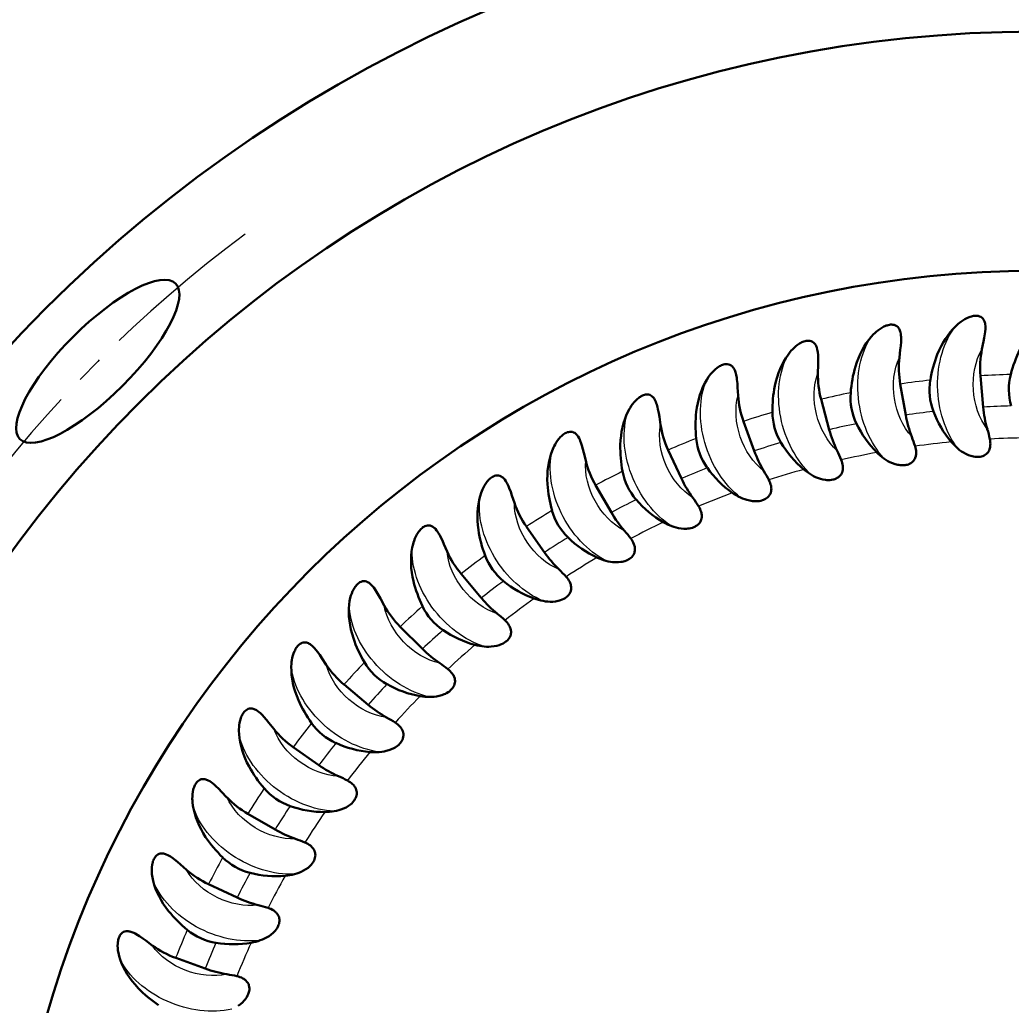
# Model space of a CAD drawing. Extents: x 89 to 617, y -10 to 440.
# Drawn here: x 201.53 to 233.05, y 211.52 to 242.85 of the extents above; entities that cross this region are included whole.
import ezdxf

# ---------------------------------------------------------------- set-up
doc = ezdxf.new("R2010")
doc.units = 0
doc.header["$LTSCALE"] = 7
doc.header["$MEASUREMENT"] = 0
doc.linetypes.add('CENTER2', pattern=[1.125, 0.75, -0.125, 0.125, -0.125])
doc.layers.get('0').update_dxf_attribs({"linetype": 'CONTINUOUS', "lineweight": 15})
for name, color, linetype, lineweight in [('1', 1, 'CENTER2', 15), ('3', 3, 'CONTINUOUS', 30), ('8', 250, 'CONTINUOUS', 15)]:
    doc.layers.add(name, color=color, linetype=linetype, lineweight=lineweight)
doc.styles.add('ITALICT', font='ITALICT.shx', dxfattribs={"width": 0.8, "height": 3})
doc.dimstyles.get("Standard").update_dxf_attribs({"dimtxt": 3, "dimasz": 3, "dimexe": 0.5, "dimexo": 0.5, "dimgap": 0.8, "dimtad": 1, "dimdsep": 46, "dimtxsty": 'ITALICT', "dimcen": 0.09, "dimazin": 2, "dimtfac": 1, "dimtmove": 0, "dimatfit": 3, "dimfxl": 1, "dimtolj": 1, "dimtzin": 0, "dimarcsym": 0})

# ---------------------------------------------------------------- blocks, each defined once
blk = doc.blocks.new('*D54')
at = {"color": 0, "lineweight": -2, "transparency": 16777216}
for p, q in [((173.432, 224.172), (156.954, 230.17)), ((170.807, 202.197), (152.021, 202.197))]:
    blk.add_line(p, q, dxfattribs=at)
blk.add_arc((233.807, 202.197), 81.286, 162.11471, 177.88529, dxfattribs=at)
at = {"color": 0, "transparency": 16777216}
for points in [[(155.977, 227.324), (156.922, 226.999), (157.423, 229.999)], [(153.077, 205.188), (152.077, 205.206), (152.521, 202.197)]]:
    blk.add_solid(points, dxfattribs=at)
at = {"color": 0, "transparency": 16777216, "insert": (151.491, 216.712), "char_height": 3, "attachment_point": 5, "rotation": 80, "style": 'ITALICT'}
blk.add_mtext('\\A1;20°', dxfattribs=at)
blk = doc.blocks.new('*D55')
at = {"color": 0, "lineweight": -2, "transparency": 16777216}
for p, q in [((181.658, 254.346), (170.053, 265.951)), ((170.807, 202.197), (143.645, 202.197))]:
    blk.add_line(p, q, dxfattribs=at)
blk.add_arc((233.807, 202.197), 89.662, 136.91715, 178.08285, dxfattribs=at)
at = {"color": 0, "transparency": 16777216}
for points in [[(167.962, 263.789), (168.681, 263.094), (170.407, 265.598)], [(144.696, 205.189), (143.696, 205.205), (144.145, 202.197)]]:
    blk.add_solid(points, dxfattribs=at)
at = {"color": 0, "transparency": 16777216, "insert": (148.846, 237.39), "char_height": 3, "attachment_point": 5, "rotation": 67.5, "style": 'ITALICT'}
blk.add_mtext('\\A1;45°', dxfattribs=at)
blk = doc.blocks.new('*U67')
at = {"layer": '1'}
blk.add_arc((42.14, 0), 42.14, 171.5767, 188.4233, dxfattribs=at)
at = {"layer": '3'}
blk.add_ellipse((0, 0), major_axis=(0, 3.5), ratio=0.316357, dxfattribs=at)
blk = doc.blocks.new('*U68')
at = {"color": 0, "linetype": 'ByBlock', "lineweight": -2, "rotation": 314.9999999999999}
blk.add_blockref('*U67', (204.01, 231.994), dxfattribs=at)

msp = doc.modelspace()

# ---------------------------------------------------------------- linework, layer by layer
at = {"layer": '1'}
msp.add_arc((233.807, 202.197), 57, 12.6703, 166.5373, dxfattribs=at)
at = {"layer": '3'}
for radius in [44.5, 40.28, 32.675]:
    msp.add_circle((233.807, 202.197), radius, dxfattribs=at)
at = {"layer": '8', "lineweight": 30, "ltscale": 0.02501}
for p, q in [((232.163, 230.537), (232.075, 231.534)), ((229.699, 230.286), (229.525, 231.271)), ((220.34, 227.187), (219.839, 228.053)), ((218.213, 225.918), (217.639, 226.737)), ((214.331, 222.85), (213.623, 223.557)), ((212.605, 221.074), (211.839, 221.717)), ((211.04, 219.154), (210.221, 219.728)), ((208.442, 214.943), (207.535, 215.366)), ((207.428, 212.684), (206.488, 213.026))]:
    msp.add_line(p, q, dxfattribs=at)
at = {"layer": '8', "lineweight": 30, "ltscale": 0.025011}
for p, q in [((227.266, 229.821), (227.007, 230.787)), ((224.884, 229.146), (224.542, 230.086)), ((222.569, 228.266), (222.146, 229.172)), ((216.205, 224.469), (215.562, 225.235))]:
    msp.add_line(p, q, dxfattribs=at)
at = {"layer": '8', "lineweight": 30, "ltscale": 0.025009}
msp.add_line((209.649, 217.105), (208.783, 217.605), dxfattribs=at)
at = {"layer": '8', "lineweight": 30}
for points in [[(231.286, 233.113), (231.366, 233.187), (231.409, 233.222), (231.453, 233.255), (231.513, 233.296), (231.576, 233.334), (231.642, 233.368), (231.712, 233.398), (231.751, 233.412), (231.791, 233.423), (231.824, 233.431), (231.857, 233.437), (231.894, 233.441), (231.932, 233.443), (231.969, 233.441), (232.004, 233.436), (232.048, 233.424), (232.088, 233.406), (232.123, 233.382), (232.152, 233.353), (232.175, 233.321), (232.194, 233.287), (232.204, 233.26), (232.213, 233.232), (232.22, 233.204), (232.225, 233.175), (232.231, 233.115), (232.232, 233.07), (232.231, 233.024), (232.223, 232.931), (232.216, 232.869), (232.195, 232.744), (232.172, 232.622), (232.122, 232.376)], [(228.601, 232.776), (228.675, 232.856), (228.714, 232.894), (228.755, 232.931), (228.811, 232.978), (228.871, 233.021), (228.934, 233.061), (229, 233.097), (229.038, 233.114), (229.077, 233.129), (229.109, 233.139), (229.142, 233.148), (229.179, 233.156), (229.216, 233.161), (229.253, 233.162), (229.289, 233.16), (229.333, 233.152), (229.374, 233.137), (229.411, 233.116), (229.443, 233.09), (229.469, 233.061), (229.49, 233.028), (229.503, 233.002), (229.514, 232.975), (229.524, 232.947), (229.531, 232.919), (229.542, 232.86), (229.547, 232.815), (229.55, 232.769), (229.551, 232.676), (229.548, 232.614), (229.539, 232.488), (229.526, 232.364), (229.498, 232.115)], [(225.955, 232.206), (226.022, 232.292), (226.058, 232.334), (226.095, 232.374), (226.148, 232.425), (226.203, 232.474), (226.262, 232.519), (226.325, 232.56), (226.362, 232.58), (226.399, 232.599), (226.43, 232.612), (226.462, 232.624), (226.498, 232.635), (226.535, 232.642), (226.571, 232.647), (226.607, 232.648), (226.652, 232.644), (226.695, 232.633), (226.733, 232.616), (226.767, 232.592), (226.795, 232.565), (226.819, 232.535), (226.835, 232.51), (226.848, 232.484), (226.86, 232.457), (226.87, 232.429), (226.886, 232.372), (226.895, 232.327), (226.902, 232.282), (226.911, 232.189), (226.914, 232.127), (226.915, 232), (226.913, 231.876), (226.907, 231.625)], [(223.37, 231.407), (223.429, 231.499), (223.461, 231.544), (223.495, 231.587), (223.542, 231.643), (223.593, 231.696), (223.648, 231.746), (223.708, 231.792), (223.742, 231.816), (223.778, 231.837), (223.808, 231.854), (223.838, 231.868), (223.873, 231.882), (223.909, 231.893), (223.945, 231.901), (223.981, 231.905), (224.026, 231.905), (224.069, 231.897), (224.109, 231.883), (224.145, 231.863), (224.175, 231.839), (224.202, 231.81), (224.219, 231.787), (224.235, 231.762), (224.249, 231.736), (224.261, 231.709), (224.282, 231.654), (224.295, 231.61), (224.306, 231.565), (224.323, 231.474), (224.331, 231.412), (224.344, 231.286), (224.353, 231.162), (224.368, 230.912)], [(220.864, 230.386), (220.915, 230.483), (220.943, 230.53), (220.972, 230.576), (221.015, 230.636), (221.061, 230.693), (221.112, 230.748), (221.167, 230.799), (221.199, 230.826), (221.233, 230.851), (221.261, 230.869), (221.29, 230.886), (221.324, 230.903), (221.358, 230.917), (221.393, 230.928), (221.429, 230.935), (221.474, 230.939), (221.518, 230.936), (221.558, 230.925), (221.596, 230.908), (221.629, 230.886), (221.658, 230.86), (221.677, 230.839), (221.695, 230.815), (221.711, 230.791), (221.726, 230.765), (221.751, 230.711), (221.768, 230.669), (221.783, 230.625), (221.807, 230.536), (221.821, 230.475), (221.845, 230.351), (221.865, 230.228), (221.902, 229.98)], [(218.456, 229.151), (218.498, 229.252), (218.522, 229.301), (218.548, 229.35), (218.585, 229.413), (218.626, 229.474), (218.671, 229.533), (218.722, 229.589), (218.752, 229.618), (218.783, 229.645), (218.81, 229.667), (218.837, 229.686), (218.869, 229.706), (218.903, 229.723), (218.937, 229.737), (218.971, 229.747), (219.016, 229.755), (219.06, 229.755), (219.101, 229.748), (219.14, 229.734), (219.175, 229.716), (219.206, 229.692), (219.227, 229.672), (219.247, 229.651), (219.265, 229.628), (219.282, 229.603), (219.312, 229.552), (219.332, 229.511), (219.351, 229.469), (219.383, 229.382), (219.402, 229.323), (219.437, 229.201), (219.467, 229.08), (219.525, 228.836)], [(232.371, 229.525), (232.379, 229.476), (232.385, 229.426), (232.388, 229.376), (232.387, 229.326), (232.385, 229.293), (232.38, 229.262), (232.373, 229.232), (232.365, 229.205), (232.347, 229.16), (232.326, 229.122), (232.303, 229.09), (232.285, 229.07), (232.266, 229.052), (232.228, 229.022), (232.189, 228.999), (232.149, 228.982), (232.109, 228.969), (232.068, 228.96), (232.036, 228.956), (232.005, 228.954), (231.953, 228.953), (231.901, 228.957), (231.849, 228.965), (231.809, 228.974), (231.77, 228.985), (231.691, 229.012), (231.612, 229.048), (231.532, 229.091), (231.472, 229.13), (231.412, 229.174), (231.352, 229.223)], [(229.995, 229.296), (230.007, 229.248), (230.018, 229.199), (230.025, 229.149), (230.029, 229.099), (230.028, 229.066), (230.026, 229.034), (230.023, 229.005), (230.017, 228.977), (230.003, 228.93), (229.985, 228.89), (229.965, 228.857), (229.949, 228.835), (229.932, 228.815), (229.896, 228.782), (229.859, 228.756), (229.821, 228.736), (229.782, 228.719), (229.742, 228.707), (229.711, 228.7), (229.68, 228.695), (229.628, 228.69), (229.576, 228.689), (229.523, 228.693), (229.483, 228.698), (229.443, 228.705), (229.362, 228.725), (229.28, 228.754), (229.197, 228.791), (229.134, 228.824), (229.07, 228.862), (229.006, 228.906)], [(227.647, 228.86), (227.664, 228.814), (227.679, 228.766), (227.69, 228.716), (227.698, 228.667), (227.701, 228.634), (227.702, 228.603), (227.701, 228.573), (227.697, 228.545), (227.687, 228.497), (227.673, 228.456), (227.656, 228.42), (227.642, 228.397), (227.627, 228.376), (227.594, 228.34), (227.559, 228.311), (227.523, 228.287), (227.485, 228.267), (227.447, 228.252), (227.417, 228.242), (227.386, 228.234), (227.335, 228.225), (227.283, 228.22), (227.23, 228.218), (227.19, 228.22), (227.149, 228.224), (227.067, 228.237), (226.983, 228.258), (226.897, 228.288), (226.831, 228.315), (226.764, 228.348), (226.697, 228.386)], [(216.165, 227.71), (216.199, 227.815), (216.218, 227.866), (216.239, 227.916), (216.271, 227.983), (216.307, 228.047), (216.347, 228.109), (216.392, 228.17), (216.419, 228.201), (216.448, 228.232), (216.473, 228.255), (216.499, 228.277), (216.529, 228.299), (216.56, 228.319), (216.593, 228.336), (216.627, 228.349), (216.67, 228.361), (216.714, 228.365), (216.756, 228.362), (216.796, 228.351), (216.832, 228.336), (216.865, 228.315), (216.888, 228.297), (216.909, 228.277), (216.929, 228.256), (216.948, 228.233), (216.983, 228.185), (217.007, 228.146), (217.029, 228.105), (217.069, 228.022), (217.093, 227.964), (217.138, 227.846), (217.179, 227.728), (217.258, 227.49)], [(225.347, 228.222), (225.368, 228.177), (225.386, 228.131), (225.402, 228.082), (225.415, 228.034), (225.42, 228.001), (225.424, 227.97), (225.425, 227.94), (225.424, 227.912), (225.419, 227.864), (225.408, 227.821), (225.394, 227.784), (225.382, 227.76), (225.368, 227.738), (225.339, 227.699), (225.307, 227.667), (225.273, 227.64), (225.237, 227.617), (225.2, 227.598), (225.171, 227.586), (225.141, 227.575), (225.091, 227.562), (225.04, 227.552), (224.987, 227.546), (224.947, 227.544), (224.906, 227.544), (224.823, 227.551), (224.737, 227.564), (224.649, 227.586), (224.581, 227.608), (224.512, 227.635), (224.441, 227.666)], [(223.111, 227.385), (223.136, 227.343), (223.158, 227.298), (223.178, 227.251), (223.195, 227.204), (223.203, 227.172), (223.209, 227.141), (223.213, 227.112), (223.215, 227.083), (223.214, 227.035), (223.207, 226.992), (223.196, 226.954), (223.186, 226.928), (223.175, 226.905), (223.149, 226.864), (223.12, 226.829), (223.088, 226.8), (223.055, 226.774), (223.019, 226.751), (222.991, 226.736), (222.962, 226.723), (222.914, 226.705), (222.863, 226.691), (222.812, 226.681), (222.772, 226.676), (222.731, 226.672), (222.648, 226.671), (222.561, 226.677), (222.471, 226.691), (222.401, 226.707), (222.33, 226.728), (222.257, 226.753)], [(214.009, 226.076), (214.033, 226.182), (214.048, 226.235), (214.065, 226.287), (214.091, 226.356), (214.12, 226.423), (214.155, 226.489), (214.195, 226.553), (214.219, 226.587), (214.245, 226.62), (214.268, 226.645), (214.292, 226.669), (214.32, 226.694), (214.349, 226.716), (214.38, 226.736), (214.413, 226.752), (214.455, 226.768), (214.498, 226.775), (214.541, 226.776), (214.581, 226.769), (214.618, 226.757), (214.653, 226.739), (214.677, 226.723), (214.701, 226.705), (214.722, 226.686), (214.743, 226.665), (214.782, 226.619), (214.809, 226.583), (214.835, 226.544), (214.882, 226.465), (214.911, 226.409), (214.966, 226.295), (215.017, 226.181), (215.117, 225.952)], [(220.956, 226.357), (220.985, 226.317), (221.011, 226.274), (221.035, 226.23), (221.056, 226.184), (221.067, 226.153), (221.076, 226.123), (221.082, 226.093), (221.086, 226.065), (221.089, 226.017), (221.086, 225.973), (221.079, 225.935), (221.071, 225.909), (221.062, 225.885), (221.039, 225.841), (221.013, 225.804), (220.985, 225.772), (220.953, 225.743), (220.92, 225.718), (220.894, 225.7), (220.866, 225.685), (220.819, 225.663), (220.77, 225.644), (220.72, 225.629), (220.68, 225.621), (220.64, 225.614), (220.557, 225.605), (220.47, 225.604), (220.379, 225.61), (220.309, 225.62), (220.236, 225.634), (220.161, 225.653)], [(218.9, 225.145), (218.931, 225.108), (218.961, 225.067), (218.989, 225.025), (219.014, 224.981), (219.027, 224.951), (219.039, 224.922), (219.048, 224.893), (219.055, 224.866), (219.062, 224.818), (219.062, 224.774), (219.058, 224.735), (219.053, 224.708), (219.046, 224.684), (219.027, 224.639), (219.005, 224.599), (218.979, 224.564), (218.95, 224.533), (218.919, 224.505), (218.894, 224.485), (218.868, 224.468), (218.823, 224.441), (218.776, 224.419), (218.727, 224.4), (218.689, 224.387), (218.649, 224.377), (218.567, 224.361), (218.481, 224.352), (218.39, 224.351), (218.319, 224.354), (218.245, 224.362), (218.168, 224.374)], [(212.003, 224.259), (212.018, 224.368), (212.028, 224.422), (212.04, 224.475), (212.06, 224.546), (212.084, 224.615), (212.112, 224.684), (212.147, 224.751), (212.168, 224.787), (212.191, 224.822), (212.211, 224.849), (212.233, 224.875), (212.259, 224.902), (212.286, 224.927), (212.316, 224.95), (212.346, 224.969), (212.388, 224.987), (212.43, 224.999), (212.472, 225.003), (212.513, 225), (212.551, 224.991), (212.587, 224.976), (212.613, 224.962), (212.637, 224.947), (212.661, 224.929), (212.683, 224.91), (212.726, 224.868), (212.756, 224.834), (212.785, 224.798), (212.839, 224.723), (212.872, 224.67), (212.937, 224.561), (212.998, 224.452), (213.117, 224.232)], [(216.956, 223.759), (216.991, 223.724), (217.025, 223.687), (217.056, 223.647), (217.084, 223.605), (217.1, 223.577), (217.114, 223.548), (217.126, 223.521), (217.135, 223.494), (217.146, 223.447), (217.151, 223.403), (217.15, 223.364), (217.147, 223.337), (217.142, 223.311), (217.128, 223.265), (217.109, 223.224), (217.086, 223.187), (217.06, 223.153), (217.032, 223.122), (217.009, 223.101), (216.984, 223.081), (216.942, 223.051), (216.897, 223.024), (216.849, 223.001), (216.812, 222.985), (216.774, 222.971), (216.694, 222.949), (216.608, 222.932), (216.518, 222.923), (216.446, 222.92), (216.372, 222.921), (216.295, 222.927)], [(210.163, 222.275), (210.168, 222.384), (210.174, 222.439), (210.182, 222.493), (210.195, 222.565), (210.213, 222.637), (210.235, 222.707), (210.263, 222.777), (210.281, 222.815), (210.301, 222.852), (210.319, 222.88), (210.339, 222.908), (210.362, 222.938), (210.387, 222.965), (210.414, 222.99), (210.443, 223.012), (210.483, 223.034), (210.524, 223.049), (210.565, 223.057), (210.607, 223.057), (210.645, 223.051), (210.682, 223.04), (210.709, 223.029), (210.735, 223.015), (210.76, 223), (210.784, 222.983), (210.83, 222.945), (210.863, 222.913), (210.895, 222.88), (210.955, 222.809), (210.993, 222.76), (211.067, 222.657), (211.137, 222.554), (211.276, 222.345)], [(215.141, 222.208), (215.179, 222.176), (215.216, 222.142), (215.25, 222.105), (215.282, 222.066), (215.301, 222.039), (215.317, 222.012), (215.331, 221.986), (215.342, 221.96), (215.358, 221.914), (215.366, 221.871), (215.369, 221.831), (215.368, 221.804), (215.365, 221.779), (215.355, 221.731), (215.339, 221.688), (215.32, 221.65), (215.297, 221.614), (215.272, 221.581), (215.251, 221.557), (215.228, 221.535), (215.188, 221.501), (215.146, 221.471), (215.101, 221.444), (215.065, 221.425), (215.028, 221.408), (214.95, 221.378), (214.866, 221.354), (214.777, 221.337), (214.706, 221.328), (214.632, 221.323), (214.555, 221.322)], [(208.503, 220.138), (208.499, 220.247), (208.5, 220.302), (208.503, 220.357), (208.51, 220.43), (208.521, 220.503), (208.537, 220.575), (208.559, 220.647), (208.574, 220.686), (208.591, 220.724), (208.606, 220.755), (208.623, 220.784), (208.643, 220.815), (208.666, 220.845), (208.691, 220.872), (208.718, 220.896), (208.756, 220.922), (208.795, 220.94), (208.836, 220.952), (208.877, 220.956), (208.916, 220.953), (208.954, 220.945), (208.982, 220.936), (209.009, 220.925), (209.035, 220.912), (209.06, 220.897), (209.109, 220.863), (209.145, 220.835), (209.18, 220.804), (209.246, 220.739), (209.288, 220.693), (209.371, 220.598), (209.45, 220.501), (209.605, 220.305)], [(213.468, 220.505), (213.509, 220.477), (213.548, 220.446), (213.586, 220.412), (213.621, 220.376), (213.642, 220.351), (213.661, 220.325), (213.677, 220.3), (213.69, 220.275), (213.709, 220.231), (213.721, 220.188), (213.728, 220.15), (213.729, 220.123), (213.729, 220.097), (213.723, 220.049), (213.711, 220.005), (213.695, 219.964), (213.676, 219.927), (213.653, 219.891), (213.634, 219.866), (213.613, 219.842), (213.577, 219.805), (213.537, 219.771), (213.495, 219.74), (213.461, 219.718), (213.425, 219.698), (213.35, 219.662), (213.269, 219.631), (213.182, 219.606), (213.112, 219.59), (213.038, 219.579), (212.962, 219.571)], [(207.036, 217.864), (207.022, 217.973), (207.018, 218.027), (207.016, 218.082), (207.017, 218.156), (207.022, 218.229), (207.032, 218.302), (207.047, 218.376), (207.058, 218.416), (207.072, 218.456), (207.084, 218.488), (207.099, 218.518), (207.117, 218.551), (207.137, 218.583), (207.159, 218.612), (207.184, 218.638), (207.219, 218.667), (207.257, 218.689), (207.296, 218.704), (207.337, 218.712), (207.376, 218.712), (207.415, 218.708), (207.443, 218.701), (207.471, 218.692), (207.498, 218.681), (207.525, 218.669), (207.576, 218.64), (207.615, 218.614), (207.652, 218.587), (207.723, 218.528), (207.769, 218.486), (207.86, 218.398), (207.947, 218.308), (208.119, 218.126)], [(211.95, 218.663), (211.993, 218.638), (212.035, 218.611), (212.075, 218.58), (212.113, 218.547), (212.136, 218.524), (212.157, 218.5), (212.175, 218.477), (212.191, 218.453), (212.214, 218.41), (212.23, 218.369), (212.239, 218.331), (212.243, 218.304), (212.245, 218.279), (212.243, 218.23), (212.235, 218.185), (212.223, 218.144), (212.207, 218.105), (212.187, 218.067), (212.171, 218.041), (212.152, 218.015), (212.119, 217.975), (212.083, 217.938), (212.043, 217.903), (212.011, 217.878), (211.978, 217.855), (211.906, 217.812), (211.828, 217.774), (211.743, 217.742), (211.675, 217.72), (211.602, 217.703), (211.527, 217.688)], [(210.598, 216.695), (210.643, 216.674), (210.687, 216.65), (210.73, 216.624), (210.771, 216.594), (210.796, 216.573), (210.819, 216.551), (210.839, 216.529), (210.857, 216.507), (210.883, 216.467), (210.902, 216.427), (210.915, 216.39), (210.922, 216.364), (210.926, 216.338), (210.928, 216.29), (210.924, 216.244), (210.915, 216.202), (210.903, 216.161), (210.886, 216.123), (210.872, 216.095), (210.856, 216.067), (210.827, 216.025), (210.793, 215.984), (210.757, 215.946), (210.727, 215.919), (210.696, 215.893), (210.628, 215.844), (210.554, 215.799), (210.472, 215.759), (210.406, 215.732), (210.336, 215.708), (210.261, 215.687)], [(205.772, 215.471), (205.749, 215.578), (205.74, 215.632), (205.734, 215.687), (205.728, 215.76), (205.727, 215.834), (205.73, 215.907), (205.739, 215.982), (205.747, 216.023), (205.757, 216.064), (205.766, 216.096), (205.778, 216.128), (205.793, 216.163), (205.81, 216.196), (205.83, 216.227), (205.852, 216.255), (205.885, 216.287), (205.92, 216.312), (205.958, 216.331), (205.998, 216.342), (206.037, 216.346), (206.076, 216.345), (206.105, 216.34), (206.133, 216.334), (206.161, 216.326), (206.189, 216.315), (206.243, 216.291), (206.283, 216.269), (206.323, 216.245), (206.399, 216.192), (206.449, 216.155), (206.547, 216.075), (206.641, 215.993), (206.829, 215.827)], [(209.423, 214.617), (209.469, 214.6), (209.515, 214.58), (209.561, 214.558), (209.604, 214.532), (209.631, 214.513), (209.655, 214.493), (209.677, 214.473), (209.697, 214.452), (209.727, 214.414), (209.749, 214.377), (209.765, 214.341), (209.774, 214.315), (209.78, 214.29), (209.787, 214.242), (209.787, 214.197), (209.782, 214.153), (209.773, 214.112), (209.76, 214.072), (209.748, 214.043), (209.735, 214.014), (209.709, 213.969), (209.679, 213.926), (209.646, 213.885), (209.619, 213.855), (209.59, 213.826), (209.527, 213.772), (209.457, 213.721), (209.379, 213.674), (209.315, 213.641), (209.247, 213.611), (209.175, 213.584)], [(204.722, 212.977), (204.69, 213.082), (204.676, 213.135), (204.665, 213.189), (204.653, 213.261), (204.645, 213.334), (204.642, 213.408), (204.644, 213.484), (204.648, 213.525), (204.655, 213.566), (204.662, 213.6), (204.67, 213.632), (204.682, 213.668), (204.697, 213.702), (204.714, 213.735), (204.734, 213.765), (204.763, 213.8), (204.796, 213.828), (204.833, 213.85), (204.871, 213.864), (204.91, 213.872), (204.948, 213.874), (204.977, 213.872), (205.006, 213.868), (205.035, 213.862), (205.064, 213.855), (205.12, 213.835), (205.162, 213.817), (205.203, 213.796), (205.284, 213.75), (205.337, 213.717), (205.441, 213.646), (205.542, 213.573), (205.744, 213.424)], [(208.433, 212.445), (208.481, 212.432), (208.528, 212.416), (208.576, 212.397), (208.621, 212.375), (208.649, 212.359), (208.675, 212.341), (208.699, 212.323), (208.721, 212.304), (208.754, 212.269), (208.779, 212.234), (208.798, 212.199), (208.809, 212.174), (208.818, 212.15), (208.828, 212.103), (208.832, 212.057), (208.831, 212.014), (208.826, 211.972), (208.817, 211.931), (208.807, 211.901), (208.796, 211.871), (208.775, 211.824), (208.749, 211.779), (208.72, 211.735), (208.695, 211.703), (208.669, 211.672), (208.611, 211.612), (208.545, 211.555), (208.472, 211.501)]]:
    msp.add_lwpolyline(points, dxfattribs=at)
for centre, radius, start, end in [((235.029, 231.794), 2.965, 168.6809, 185.0394), ((236.916, 230.598), 3.999, 153.7342, 165.8647), ((232.445, 231.788), 2.965, 173.6809, 190.0394), ((234.429, 230.761), 3.999, 158.7342, 170.8647), ((231.937, 230.706), 3.999, 163.7342, 175.8647), ((229.871, 231.557), 2.965, 178.6809, 195.0394), ((232.344, 231.08), 1.891, 170.3685, 201.0377), ((234.867, 231.097), 1.891, 165.3703, 196.0357), ((229.459, 230.435), 3.999, 168.7342, 180.8647), ((227.327, 231.102), 2.965, 183.6809, 200.0394), ((229.833, 230.842), 1.891, 175.3699, 206.0365), ((233.657, 231.537), 3.28, 200.2668, 219.9273), ((235.885, 230.864), 3.737, 185.0191, 195.9749), ((227.015, 229.948), 3.999, 173.7342, 185.8647), ((227.351, 230.387), 1.891, 180.3688, 211.0375), ((233.379, 230.936), 3.737, 190.0191, 200.9749), ((224.833, 230.427), 2.965, 188.6809, 205.0394), ((230.876, 230.789), 3.737, 195.0191, 205.9749), ((231.102, 231.412), 3.281, 205.2542, 224.9096), ((228.562, 228.724), 3.892, 11.8669, 16.5882), ((224.919, 229.717), 1.891, 185.3688, 216.0375), ((226.27, 228.166), 3.892, 16.8669, 21.5882), ((224.622, 229.251), 3.999, 178.7342, 190.8647), ((228.395, 230.425), 3.737, 200.0191, 210.9749), ((228.566, 231.065), 3.281, 210.2542, 229.9096), ((224.035, 227.411), 3.892, 21.8669, 26.5882), ((232.633, 230.716), 1.967, 220.716, 229.3701), ((222.406, 229.538), 2.965, 193.6809, 210.0394), ((230.152, 230.505), 1.967, 225.716, 234.3701), ((226.07, 230.499), 3.281, 215.2542, 234.9096), ((227.699, 230.079), 1.967, 230.716, 239.3701), ((222.554, 228.837), 1.891, 190.3688, 221.0375), ((225.955, 229.846), 3.737, 205.0191, 215.9749), ((221.875, 226.463), 3.892, 26.8669, 31.5882), ((222.299, 228.347), 3.999, 183.7342, 195.8647), ((223.633, 229.717), 3.281, 220.2542, 239.9096), ((219.806, 225.331), 3.892, 31.8669, 36.5882), ((225.292, 229.44), 1.967, 235.716, 244.3701), ((220.067, 228.44), 2.965, 198.6809, 215.0394), ((220.275, 227.755), 1.891, 195.3688, 226.0375), ((223.575, 229.056), 3.737, 210.0191, 220.9749), ((220.064, 227.245), 3.999, 188.7342, 200.8647), ((222.95, 228.594), 1.967, 240.716, 249.3701), ((221.273, 228.725), 3.281, 225.2542, 244.9096), ((217.843, 224.022), 3.892, 36.8669, 41.5882), ((217.832, 227.142), 2.965, 203.6809, 220.0394), ((218.099, 226.478), 1.891, 200.3688, 231.0375), ((221.273, 228.062), 3.737, 215.0191, 225.9749), ((220.691, 227.548), 1.967, 245.716, 254.3701), ((216.001, 222.548), 3.892, 41.8669, 46.5882), ((217.933, 225.952), 3.999, 193.7342, 205.8647), ((219.008, 227.532), 3.281, 230.2542, 249.9096), ((219.067, 226.872), 3.737, 220.0191, 230.9749), ((218.531, 226.308), 1.967, 250.716, 259.3701), ((215.719, 225.655), 2.965, 208.6809, 225.0394), ((216.043, 225.017), 1.891, 205.3688, 236.0375), ((214.295, 220.919), 3.892, 46.8669, 51.5882), ((215.923, 224.478), 3.999, 198.7342, 210.8647), ((216.857, 226.145), 3.281, 235.2542, 254.9096), ((216.972, 225.493), 3.737, 225.0191, 235.9749), ((216.488, 224.885), 1.967, 255.716, 264.3701), ((213.743, 223.989), 2.965, 213.6809, 230.0394), ((214.121, 223.382), 1.891, 210.3688, 241.0375), ((212.738, 219.147), 3.892, 51.8669, 56.5882), ((214.834, 224.577), 3.281, 240.2542, 259.9096), ((214.577, 223.289), 1.967, 260.716, 269.3701), ((214.049, 222.834), 3.999, 203.7342, 215.8647), ((215.006, 223.937), 3.737, 230.0191, 240.9749), ((211.341, 217.246), 3.892, 56.8669, 61.5882), ((212.35, 221.585), 1.891, 215.3688, 246.0375), ((211.92, 222.158), 2.965, 218.6809, 235.0394), ((212.956, 222.838), 3.281, 245.2542, 264.9096), ((212.812, 221.533), 1.967, 265.716, 274.3701), ((212.326, 221.034), 3.999, 208.7342, 220.8647), ((213.183, 222.216), 3.737, 235.0191, 245.9749), ((210.115, 215.231), 3.892, 61.8669, 66.5882), ((210.264, 220.174), 2.965, 223.6809, 240.0394), ((210.742, 219.642), 1.891, 220.3688, 251.0375), ((211.236, 220.942), 3.281, 250.2542, 269.9096), ((211.206, 219.629), 1.967, 270.716, 279.3701), ((210.766, 219.09), 3.999, 213.7342, 225.8647), ((211.517, 220.342), 3.737, 240.0191, 250.9749), ((209.069, 213.116), 3.892, 66.8669, 71.5882), ((209.309, 217.565), 1.891, 225.3688, 256.0375), ((208.787, 218.054), 2.965, 228.6809, 245.0394), ((209.688, 218.904), 3.281, 255.2542, 274.9096), ((209.773, 217.593), 1.967, 275.716, 284.3701), ((210.02, 218.33), 3.737, 245.0191, 255.9749), ((208.212, 210.918), 3.892, 71.8669, 76.5882), ((209.381, 217.017), 3.999, 218.7342, 230.8647), ((208.063, 215.371), 1.891, 230.3688, 261.0375), ((207.5, 215.813), 2.965, 233.6809, 250.0394), ((208.323, 216.737), 3.28, 260.2668, 279.9273), ((208.523, 215.44), 1.967, 280.716, 289.3701), ((208.705, 216.196), 3.737, 250.0191, 260.9749), ((207.549, 208.654), 3.892, 76.8669, 81.5882), ((208.183, 214.832), 3.999, 223.7342, 235.8647)]:
    msp.add_arc(centre, radius, start, end, dxfattribs=at)
at = {"layer": '8', "lineweight": 13}
for radius, start, end in [(29.388, 96.5014, 98.3789), (29.388, 91.5014, 93.3789), (29.388, 101.5014, 103.3789), (28.388, 96.5297, 98.3218), (28.388, 91.5297, 93.3218), (29.388, 106.5014, 108.3789), (28.388, 101.5297, 103.3218), (29.388, 111.5014, 113.3789), (27.365, 90.5893, 93.009), (28.388, 106.5297, 108.3218), (27.365, 95.5893, 98.009), (27.365, 100.5893, 103.009), (28.388, 111.5297, 113.3218), (27.365, 105.5893, 108.009), (29.388, 116.5014, 118.3789), (28.388, 116.5297, 118.3218), (27.365, 110.5893, 113.009), (29.388, 121.5014, 123.3789), (27.365, 115.5893, 118.009), (28.388, 121.5297, 123.3218), (29.388, 126.5014, 128.3789), (27.365, 120.5893, 123.009), (28.388, 126.5297, 128.3218), (27.365, 125.5893, 128.009), (29.388, 131.5014, 133.3789), (28.388, 131.5297, 133.3218), (27.365, 130.5893, 133.009), (29.388, 136.5014, 138.3789), (28.388, 136.5297, 138.3218), (27.365, 135.5893, 138.009), (29.388, 141.5014, 143.3789), (28.388, 141.5297, 143.3218), (27.365, 140.5893, 143.009), (29.388, 146.5014, 148.3789), (28.388, 146.5297, 148.3218), (27.365, 145.5893, 148.009), (29.388, 151.5014, 153.3789), (28.388, 151.5297, 153.3218), (27.365, 150.5893, 153.009), (29.388, 156.5014, 158.3789), (28.388, 156.5297, 158.3218), (27.365, 155.5893, 158.009)]:
    msp.add_arc((233.807, 202.197), radius, start, end, dxfattribs=at)
at = {"layer": '8', "lineweight": 13, "extrusion": (0, 0, -1)}
for centre, major_axis, start_param, end_param in [((232.592, 231.101), (-0.231, 2.64), 3.984247, 5.638575), ((230.077, 230.885), (-0.46, 2.61), 3.984247, 5.638575), ((233.155, 231.151), (-0.161, 1.843), 3.981634, 5.500024), ((227.591, 230.451), (-0.686, 2.56), 3.984247, 5.638575), ((230.634, 230.984), (-0.321, 1.822), 3.981634, 5.500024), ((225.152, 229.802), (-0.906, 2.49), 3.984247, 5.638575), ((228.138, 230.598), (-0.479, 1.787), 3.981634, 5.500024), ((225.684, 229.995), (-0.633, 1.738), 3.981634, 5.500024), ((222.779, 228.942), (-1.12, 2.402), 3.984247, 5.638575), ((223.292, 229.182), (-0.782, 1.677), 3.981634, 5.500024), ((220.49, 227.88), (-1.325, 2.295), 3.984247, 5.638575), ((220.98, 228.162), (-0.925, 1.602), 3.981634, 5.500024), ((218.303, 226.621), (-1.52, 2.171), 3.984247, 5.638575), ((218.766, 226.946), (-1.061, 1.515), 3.981634, 5.500024), ((216.233, 225.177), (-1.703, 2.03), 3.984247, 5.638575), ((216.666, 225.54), (-1.189, 1.417), 3.981634, 5.500024), ((214.297, 223.558), (-1.874, 1.874), 3.984247, 5.638575), ((214.697, 223.958), (-1.308, 1.308), 3.981634, 5.500024), ((212.51, 221.776), (-2.03, 1.703), 3.984247, 5.638575), ((212.873, 222.209), (-1.417, 1.189), 3.981634, 5.500024), ((210.884, 219.845), (-2.171, 1.52), 3.984247, 5.638575), ((211.209, 220.309), (-1.515, 1.061), 3.981634, 5.500024), ((209.716, 218.27), (-1.602, 0.925), 3.981634, 5.500024), ((209.433, 217.78), (-2.295, 1.325), 3.984247, 5.638575), ((208.407, 216.109), (-1.677, 0.782), 3.981634, 5.500024), ((208.168, 215.597), (-2.402, 1.12), 3.984247, 5.638575), ((207.291, 213.843), (-1.738, 0.633), 3.981634, 5.500024), ((207.098, 213.311), (-2.49, 0.906), 3.984247, 5.638575)]:
    msp.add_ellipse(centre, major_axis=major_axis, ratio=0.707107, start_param=start_param, end_param=end_param, dxfattribs=at)
at = {"layer": '8', "lineweight": 30, "extrusion": (0, 0, -1)}
for centre, major_axis, ratio, start_param, end_param in [((254.515, 201.775), (23.005, -31.528), 0.230958, 2.997324, 3.109081), ((254.279, 203.8), (25.471, -29.184), 0.231833, 2.996768, 3.108946), ((254.274, 205.377), (-28.13, 27.054), 0.230958, 6.138917, 6.250674), ((253.69, 207.331), (-30.152, 24.318), 0.231833, 6.138361, 6.250539), ((253.411, 208.882), (-32.401, 21.759), 0.230958, 6.138917, 6.250674), ((252.753, 210.566), (-34.174, 18.852), 0.230958, 6.138917, 6.250674), ((251.684, 212.302), (-35.419, 15.685), 0.231833, 6.138361, 6.250539), ((251.012, 213.728), (-36.928, 12.631), 0.230958, 6.138917, 6.250674), ((249.942, 215.184), (-37.889, 9.365), 0.230958, 6.138917, 6.250674), ((248.749, 216.541), (-38.561, 6.027), 0.230958, 6.138917, 6.250674), ((247.15, 217.807), (-38.647, 2.625), 0.231833, 6.138361, 6.250539), ((246.031, 218.917), (-39.021, -0.761), 0.230958, 6.138917, 6.250674), ((244.237, 219.886), (-38.516, -4.126), 0.231833, 6.138361, 6.250539), ((242.942, 220.786), (-38.296, -7.525), 0.230958, 6.138917, 6.250674)]:
    msp.add_ellipse(centre, major_axis=major_axis, ratio=ratio, start_param=start_param, end_param=end_param, dxfattribs=at)

# ---------------------------------------------------------------- block references
msp.add_blockref('*U68', (0, 0))

# ---------------------------------------------------------------- dimensions: what is measured, and where the dimension line sits
for base, line1, line2, picture, middle in [((156.158, 247.028), ((191.911, 244.093), (182.012, 253.993)), ((171.307, 202.197), (296.307, 202.197)), '*D55', (148.846, 237.39)), ((154.712, 220.943), ((171.307, 202.197), (296.307, 202.197)), ((186.588, 219.384), (173.902, 224.001)), '*D54', (151.491, 216.712))]:
    dim = msp.add_angular_dim_2l(base=base, line1=line1, line2=line2, dimstyle='Standard')
    dim.commit()
    dim.dimension.update_dxf_attribs({"geometry": picture, "text_midpoint": middle})

doc.saveas('drawing.dxf')
